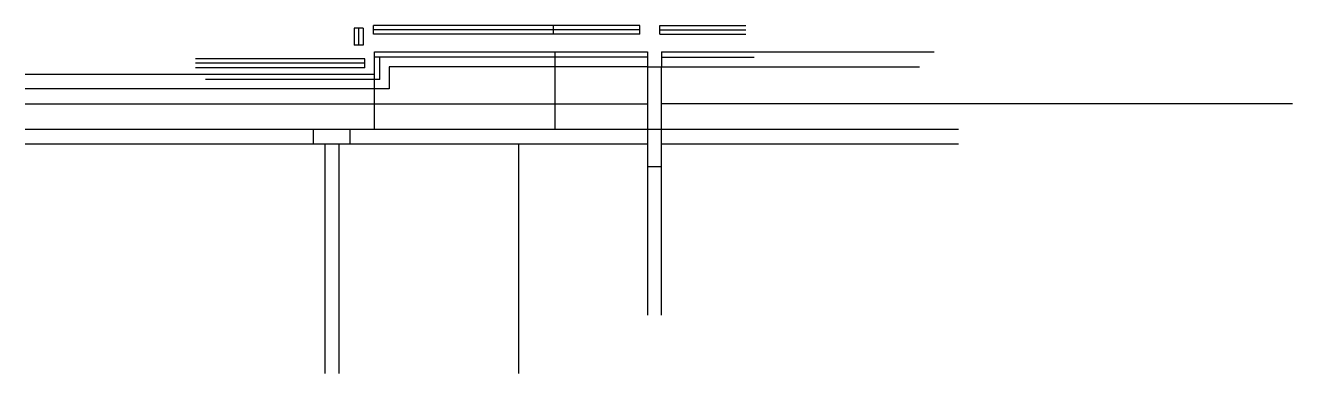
# Model space of a CAD drawing. Header units: metres. Extents: x 3627 to 5344, y 3187 to 3658.
import ezdxf

# ---------------------------------------------------------------- set-up
doc = ezdxf.new("R2010")
doc.units = ezdxf.units.M
for name, color, linetype in [('3', 7, 'Continuous'), ('7', 7, 'Continuous'), ('Painéis', 7, 'Continuous'), ('SARR_2.2x7', 7, 'Continuous')]:
    doc.layers.add(name, color=color, linetype=linetype)

msp = doc.modelspace()

# ---------------------------------------------------------------- linework, layer by layer
at = {"layer": '3', "color": 7, "lineweight": 25}
for p, q in [((4469.7, 3601.9), (4120.2, 3601.9)), ((4120.2, 3601.9), (4120.2, 3571.9)), ((4488.7, 3601.9), (4838.2, 3601.9)), ((4120.2, 3571.9), (3627.2, 3571.9)), ((4032.7, 3497.9), (4032.7, 3186.9)), ((4051.7, 3497.9), (4051.7, 3186.9))]:
    msp.add_line(p, q, dxfattribs=at)
for points in [[(4469.7, 3601.9), (4469.7, 3516.9)], [(4469.7, 3601.9), (4488.7, 3601.9)], [(4488.7, 3516.9), (4488.7, 3601.9)], [(4017.2, 3516.9), (3627.2, 3516.9)], [(4469.7, 3516.9), (4067.2, 3516.9)], [(4891.2, 3516.9), (4488.7, 3516.9)], [(3627.2, 3497.9), (4017.2, 3497.9)], [(4067.2, 3497.9), (4469.7, 3497.9)], [(4488.7, 3497.9), (4891.2, 3497.9)], [(4469.7, 3466.9), (4469.7, 3265.9)], [(4488.7, 3265.9), (4488.7, 3466.9)]]:
    msp.add_lwpolyline(points, dxfattribs=at)
at = {"layer": '7', "color": 7, "lineweight": 25}
for points in [[(4017.2, 3497.9), (4067.2, 3497.9), (4067.2, 3516.9), (4017.2, 3516.9), (4017.2, 3497.9)], [(4469.7, 3466.9), (4488.7, 3466.9), (4488.7, 3516.9), (4469.7, 3516.9), (4469.7, 3466.9)]]:
    msp.add_lwpolyline(points, dxfattribs=at)
at = {"layer": 'Painéis', "color": 7, "lineweight": 25}
for p, q in [((4342.8, 3657.9), (4098.8, 3657.9)), ((4098.8, 3645.9), (4098.8, 3657.9)), ((4342.8, 3645.9), (4342.8, 3657.9)), ((4459.3, 3657.9), (4342.8, 3657.9)), ((4342.8, 3645.9), (4342.8, 3657.9)), ((4459.3, 3645.9), (4459.3, 3657.9)), ((4486.4, 3657.9), (4602.9, 3657.9)), ((4486.4, 3645.9), (4486.4, 3657.9)), ((4072.6, 3654), (4072.6, 3631)), ((4084.6, 3654), (4072.6, 3654)), ((4084.6, 3654), (4072.6, 3654)), ((4084.6, 3654), (4084.6, 3631)), ((4342.8, 3645.9), (4098.8, 3645.9)), ((4459.3, 3645.9), (4342.8, 3645.9)), ((4486.4, 3645.9), (4602.9, 3645.9)), ((4084.6, 3631), (4072.6, 3631)), ((4100.2, 3516.9), (4100.2, 3621.9)), ((4100.2, 3621.9), (4469.7, 3621.9)), ((4344.2, 3621.9), (4344.2, 3516.9)), ((4469.7, 3621.9), (4469.7, 3601.9)), ((4488.7, 3621.9), (4488.7, 3601.9)), ((4488.7, 3621.9), (4858.2, 3621.9)), ((4086.9, 3612.6), (3857.9, 3612.6)), ((4086.9, 3600.6), (4086.9, 3612.6)), ((3627.2, 3591.9), (4100.2, 3591.9)), ((4086.9, 3600.6), (3857.9, 3600.6)), ((3627.2, 3551.9), (4469.7, 3551.9)), ((5343.7, 3551.9), (4488.7, 3551.9)), ((4295.7, 3186.9), (4295.7, 3497.9))]:
    msp.add_line(p, q, dxfattribs=at)
at = {"layer": 'SARR_2.2x7', "color": 7, "lineweight": 25}
for p, q in [((4078.6, 3654), (4078.6, 3631)), ((4342.8, 3651.9), (4098.8, 3651.9)), ((4459.3, 3651.9), (4342.8, 3651.9)), ((4486.4, 3651.9), (4602.9, 3651.9)), ((4086.9, 3606.6), (3857.9, 3606.6)), ((4344.2, 3614.9), (4100.2, 3614.9)), ((4107.2, 3584.9), (4107.2, 3614.9)), ((4469.7, 3614.9), (4344.2, 3614.9)), ((4488.7, 3614.9), (4614.2, 3614.9)), ((4100.2, 3584.9), (3871.2, 3584.9)), ((4107.2, 3584.9), (4100.2, 3584.9))]:
    msp.add_line(p, q, dxfattribs=at)

doc.saveas('drawing.dxf')
